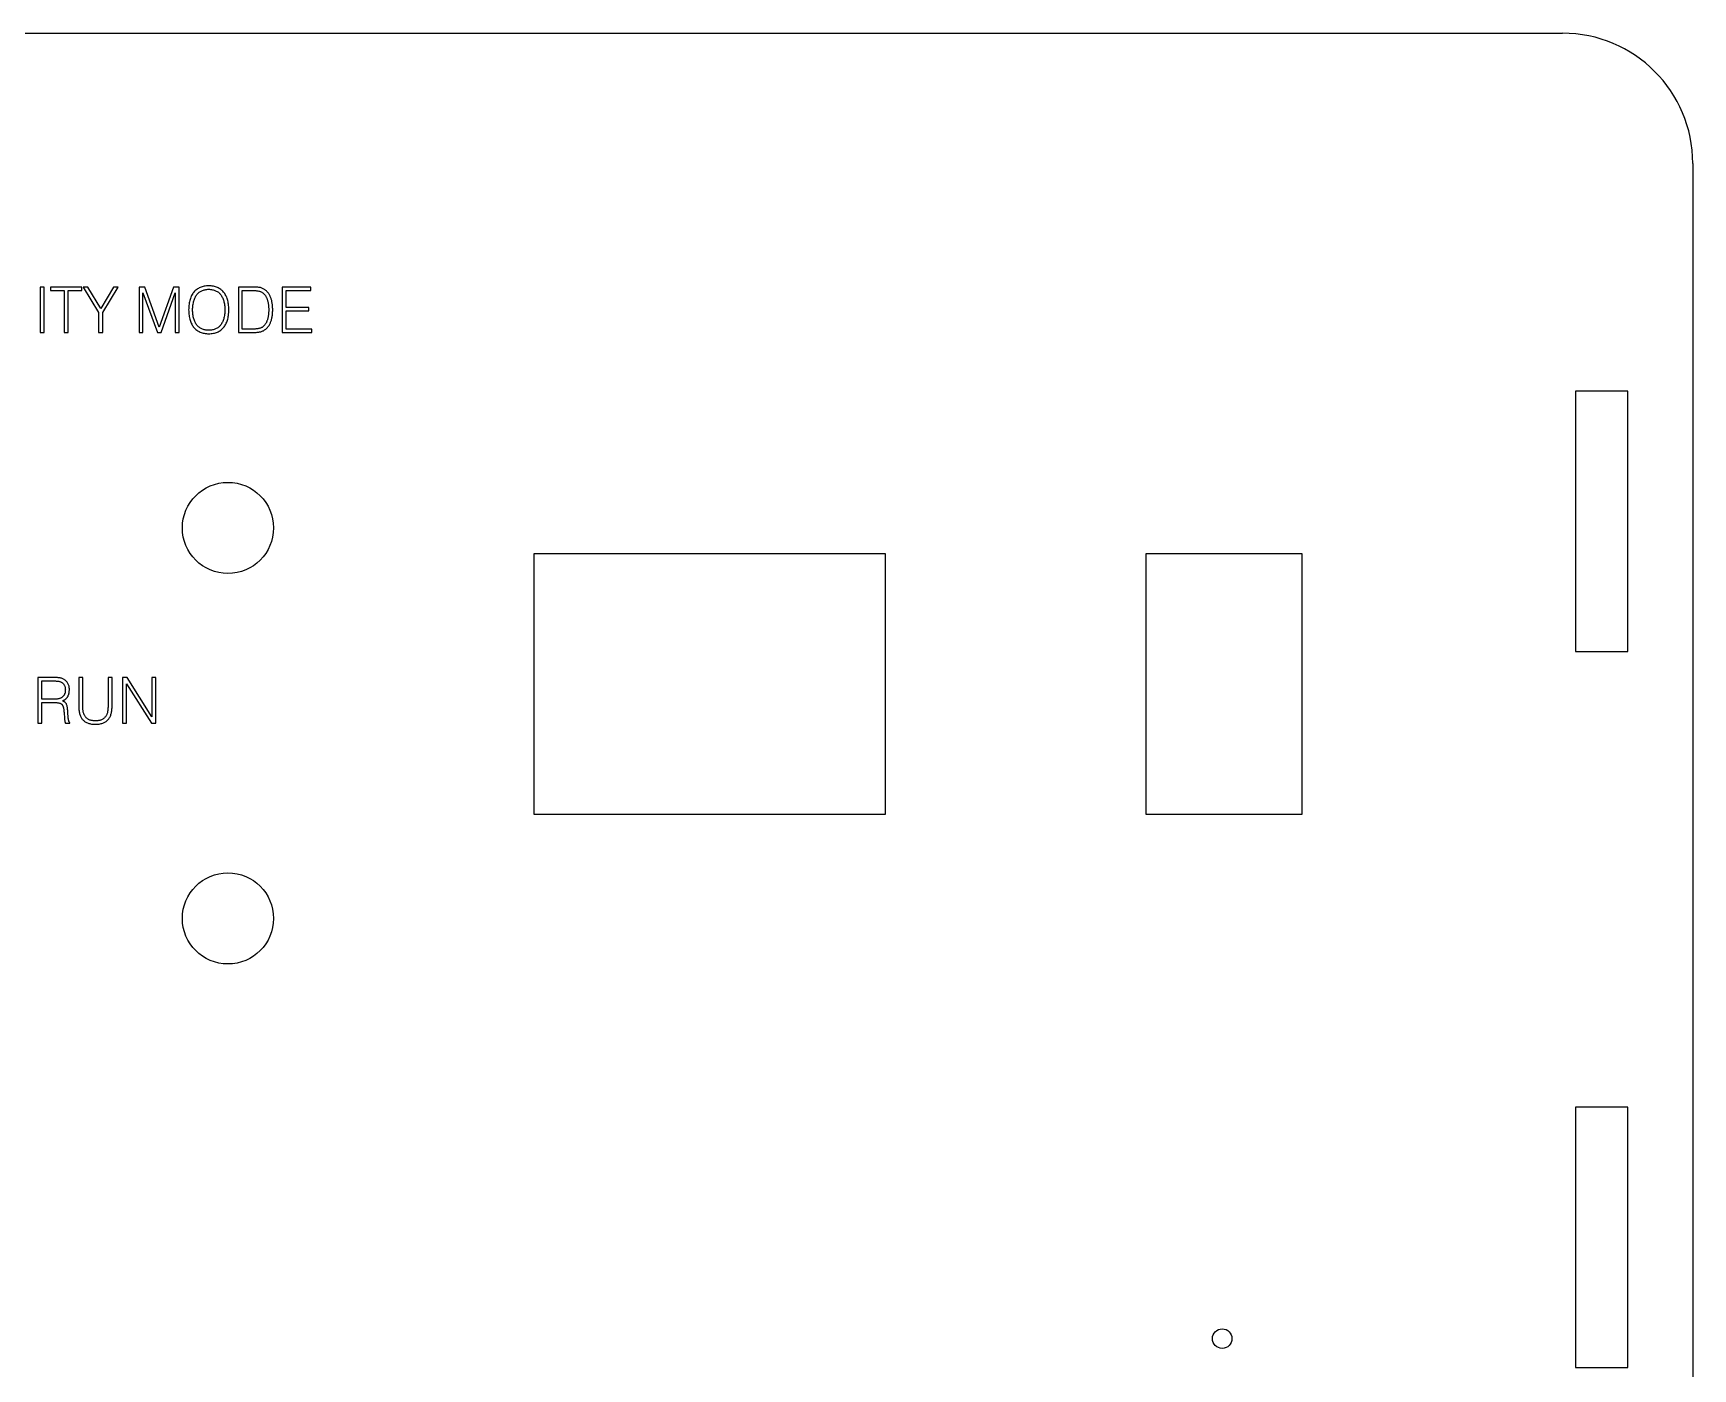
# Model space of a CAD drawing. Header units: millimetres. Extents: x 166 to 666, y 174 to 359.
# Drawn here: x 538.4 to 665.9, y 256.6 to 359.2 of the extents above; entities that cross this region are included whole.
import ezdxf

# ---------------------------------------------------------------- set-up
doc = ezdxf.new("R2010")
doc.units = ezdxf.units.MM

msp = doc.modelspace()

# ---------------------------------------------------------------- linework, layer by layer
at = {"color": 7, "linetype": 'Continuous', "lineweight": 25}
for p, q in [((175.87, 359.18), (655.87, 359.18)), ((665.87, 349.18), (665.87, 184.18)), ((539.26, 339.68), (538.96, 339.68)), ((538.96, 339.68), (538.96, 336.18)), ((539.26, 336.18), (539.26, 339.68)), ((542.15, 339.68), (539.74, 339.68)), ((539.74, 339.68), (539.74, 339.42)), ((539.74, 339.42), (540.8, 339.42)), ((540.8, 339.42), (540.8, 336.18)), ((541.1, 336.18), (541.1, 339.42)), ((541.1, 339.42), (542.15, 339.42)), ((542.15, 339.42), (542.15, 339.68)), ((542.61, 339.68), (542.25, 339.68)), ((542.25, 339.68), (543.44, 337.72)), ((543.6, 338.03), (542.61, 339.68)), ((544.58, 339.68), (543.6, 338.03)), ((543.75, 337.72), (544.94, 339.68)), ((544.94, 339.68), (544.58, 339.68)), ((546.98, 339.68), (546.54, 339.68)), ((546.54, 339.68), (546.54, 336.18)), ((546.84, 336.18), (546.84, 339.25)), ((546.84, 339.25), (547.95, 336.18)), ((548.09, 336.59), (546.98, 339.68)), ((549.19, 339.68), (548.09, 336.59)), ((548.24, 336.18), (549.32, 339.25)), ((549.63, 339.68), (549.19, 339.68)), ((549.32, 339.25), (549.32, 336.18)), ((549.63, 336.18), (549.63, 339.68)), ((554.17, 339.68), (554.17, 336.18)), ((555.19, 339.68), (554.17, 339.68)), ((554.47, 339.42), (555.09, 339.42)), ((554.47, 336.45), (554.47, 339.42)), ((559.74, 339.68), (557.53, 339.68)), ((557.53, 339.68), (557.53, 336.18)), ((557.84, 338.11), (557.84, 339.42)), ((557.84, 339.42), (559.74, 339.42)), ((559.74, 339.42), (559.74, 339.68)), ((559.57, 338.11), (557.84, 338.11)), ((557.84, 336.45), (557.84, 337.85)), ((557.84, 337.85), (559.57, 337.85)), ((559.57, 337.85), (559.57, 338.11)), ((543.44, 337.72), (543.44, 336.18)), ((543.75, 336.18), (543.75, 337.72)), ((538.96, 336.18), (539.26, 336.18)), ((540.8, 336.18), (541.1, 336.18)), ((543.44, 336.18), (543.75, 336.18)), ((546.54, 336.18), (546.84, 336.18)), ((547.95, 336.18), (548.24, 336.18)), ((549.32, 336.18), (549.63, 336.18)), ((554.17, 336.18), (555.09, 336.18)), ((555.13, 336.45), (554.47, 336.45)), ((557.53, 336.18), (559.8, 336.18)), ((559.8, 336.45), (557.84, 336.45)), ((559.8, 336.18), (559.8, 336.45)), ((660.87, 331.68), (656.87, 331.68)), ((656.87, 331.68), (656.87, 311.68)), ((660.87, 311.68), (660.87, 331.68)), ((576.87, 319.18), (576.87, 299.18)), ((603.87, 319.18), (576.87, 319.18)), ((603.87, 299.18), (603.87, 319.18)), ((635.87, 319.18), (623.87, 319.18)), ((623.87, 319.18), (623.87, 299.18)), ((635.87, 299.18), (635.87, 319.18)), ((656.87, 311.68), (660.87, 311.68)), ((539.9, 309.68), (538.78, 309.68)), ((538.78, 309.68), (538.78, 306.18)), ((539.08, 309.42), (539.97, 309.42)), ((539.08, 308.02), (539.08, 309.42)), ((542.22, 309.68), (541.92, 309.68)), ((541.92, 309.68), (541.92, 307.44)), ((542.22, 307.47), (542.22, 309.68)), ((544.47, 309.68), (544.16, 309.68)), ((544.16, 309.68), (544.16, 307.47)), ((544.47, 307.44), (544.47, 309.68)), ((545.62, 309.68), (545.28, 309.68)), ((545.28, 309.68), (545.28, 306.18)), ((545.59, 306.18), (545.59, 309.2)), ((545.59, 309.2), (547.49, 306.18)), ((547.53, 306.67), (545.62, 309.68)), ((547.83, 309.68), (547.53, 309.68)), ((547.53, 309.68), (547.53, 306.67)), ((547.83, 306.18), (547.83, 309.68)), ((539.99, 308.02), (539.08, 308.02)), ((539.08, 306.18), (539.08, 307.76)), ((539.08, 307.76), (540.08, 307.76)), ((538.78, 306.18), (539.08, 306.18)), ((540.78, 307.01), (540.81, 306.55)), ((540.89, 306.18), (541.22, 306.18)), ((541.11, 306.55), (541.07, 307.08)), ((541.22, 306.18), (541.22, 306.23)), ((545.28, 306.18), (545.59, 306.18)), ((547.49, 306.18), (547.83, 306.18)), ((576.87, 299.18), (603.87, 299.18)), ((623.87, 299.18), (635.87, 299.18)), ((660.87, 276.68), (656.87, 276.68)), ((656.87, 276.68), (656.87, 256.68)), ((660.87, 256.68), (660.87, 276.68)), ((656.87, 256.68), (660.87, 256.68))]:
    msp.add_line(p, q, dxfattribs=at)
for centre, radius in [((553.37, 321.18), 3.5), ((553.37, 291.18), 3.5), ((629.73, 258.9), 0.75)]:
    msp.add_circle(centre, radius, dxfattribs=at)
msp.add_arc((655.87, 349.18), 10, 0, 90, dxfattribs=at)
for points, knots in [([(551.89, 339.77), (551.83, 339.77), (551.72, 339.77), (551.54, 339.74), (551.38, 339.7), (551.23, 339.65), (551.1, 339.58), (550.97, 339.5), (550.86, 339.41), (550.75, 339.3), (550.66, 339.18), (550.58, 339.04), (550.51, 338.89), (550.46, 338.73), (550.41, 338.55), (550.38, 338.36), (550.36, 338.15), (550.36, 338.01), (550.35, 337.93)], [0, 0, 0, 0, 0.0672966, 0.1307492, 0.1908735, 0.2486749, 0.3045112, 0.358923, 0.4130418, 0.4676675, 0.5234248, 0.5812176, 0.641359, 0.7050175, 0.7721953, 0.8435039, 0.919348, 1, 1, 1, 1]), ([(550.66, 337.93), (550.66, 338), (550.66, 338.12), (550.68, 338.29), (550.71, 338.46), (550.75, 338.61), (550.79, 338.75), (550.84, 338.88), (550.91, 339), (550.98, 339.1), (551.06, 339.2), (551.15, 339.28), (551.26, 339.35), (551.37, 339.4), (551.48, 339.45), (551.61, 339.48), (551.75, 339.5), (551.84, 339.51), (551.89, 339.51)], [0, 0, 0, 0, 0.083062, 0.161193, 0.234594, 0.303311, 0.368424, 0.429897, 0.48851, 0.544594, 0.599208, 0.652511, 0.706186, 0.76061, 0.816563, 0.874386, 0.935473, 1, 1, 1, 1]), ([(553.44, 337.93), (553.44, 338.01), (553.43, 338.15), (553.41, 338.35), (553.38, 338.55), (553.33, 338.73), (553.28, 338.89), (553.21, 339.04), (553.13, 339.18), (553.04, 339.3), (552.94, 339.41), (552.82, 339.5), (552.69, 339.58), (552.56, 339.65), (552.41, 339.7), (552.25, 339.74), (552.07, 339.77), (551.96, 339.77), (551.89, 339.77)], [0, 0, 0, 0, 0.080596, 0.156376, 0.227668, 0.295039, 0.358484, 0.418915, 0.476659, 0.532317, 0.587083, 0.641156, 0.695739, 0.751528, 0.809038, 0.869361, 0.93276, 1, 1, 1, 1]), ([(551.89, 339.51), (551.94, 339.51), (552.04, 339.5), (552.18, 339.48), (552.3, 339.45), (552.42, 339.4), (552.53, 339.35), (552.64, 339.28), (552.73, 339.2), (552.81, 339.11), (552.88, 339), (552.95, 338.88), (553, 338.75), (553.05, 338.61), (553.08, 338.46), (553.11, 338.3), (553.13, 338.12), (553.13, 338), (553.14, 337.93)], [0, 0, 0, 0, 0.06462, 0.125475, 0.18372, 0.239502, 0.293894, 0.347406, 0.40101, 0.455458, 0.511547, 0.569982, 0.631387, 0.696595, 0.765475, 0.839007, 0.916868, 1, 1, 1, 1]), ([(555.09, 339.42), (555.14, 339.42), (555.24, 339.42), (555.37, 339.41), (555.5, 339.41), (555.58, 339.4), (555.62, 339.4)], [0, 0, 0, 0, 0.272537, 0.530632, 0.773021, 1, 1, 1, 1]), ([(555.74, 339.66), (555.7, 339.66), (555.61, 339.67), (555.48, 339.68), (555.34, 339.68), (555.24, 339.68), (555.19, 339.68)], [0, 0, 0, 0, 0.230187, 0.47386, 0.73003, 1, 1, 1, 1]), ([(555.62, 339.4), (555.66, 339.39), (555.73, 339.38), (555.83, 339.35), (555.93, 339.31), (555.98, 339.28), (556.01, 339.26)], [0, 0, 0, 0, 0.2652876, 0.518274, 0.7612203, 1, 1, 1, 1]), ([(556.18, 339.5), (556.14, 339.52), (556.08, 339.56), (555.97, 339.6), (555.86, 339.64), (555.78, 339.65), (555.74, 339.66)], [0, 0, 0, 0, 0.248665, 0.496032, 0.745292, 1, 1, 1, 1]), ([(556.01, 339.26), (556.03, 339.25), (556.07, 339.22), (556.13, 339.17), (556.18, 339.11), (556.23, 339.05), (556.27, 338.99), (556.31, 338.91), (556.35, 338.84), (556.38, 338.76), (556.41, 338.67), (556.43, 338.58), (556.45, 338.49), (556.47, 338.38), (556.48, 338.28), (556.49, 338.17), (556.5, 338.05), (556.5, 337.97), (556.5, 337.93)], [0, 0, 0, 0, 0.0503509, 0.1008994, 0.1520669, 0.2042424, 0.2577001, 0.3124782, 0.3690942, 0.4280385, 0.4892891, 0.5534844, 0.6202274, 0.6897022, 0.7621296, 0.8380903, 0.9171812, 1, 1, 1, 1]), ([(556.81, 337.94), (556.81, 337.99), (556.8, 338.08), (556.8, 338.21), (556.78, 338.34), (556.76, 338.46), (556.74, 338.58), (556.72, 338.69), (556.68, 338.8), (556.65, 338.9), (556.6, 338.99), (556.56, 339.08), (556.51, 339.17), (556.45, 339.24), (556.39, 339.32), (556.32, 339.38), (556.25, 339.44), (556.2, 339.48), (556.18, 339.5)], [0, 0, 0, 0, 0.079914, 0.156743, 0.230563, 0.301589, 0.369851, 0.435574, 0.49856, 0.559784, 0.61893, 0.676032, 0.732077, 0.786681, 0.840241, 0.893894, 0.946843, 1, 1, 1, 1]), ([(550.35, 337.93), (550.36, 337.86), (550.36, 337.72), (550.38, 337.51), (550.41, 337.32), (550.46, 337.14), (550.52, 336.98), (550.58, 336.83), (550.66, 336.69), (550.75, 336.57), (550.86, 336.46), (550.97, 336.37), (551.1, 336.29), (551.23, 336.22), (551.38, 336.17), (551.54, 336.13), (551.72, 336.1), (551.83, 336.1), (551.89, 336.09)], [0, 0, 0, 0, 0.080408, 0.156264, 0.227584, 0.294773, 0.358198, 0.418584, 0.476164, 0.53193, 0.586565, 0.640857, 0.695278, 0.751123, 0.809019, 0.869214, 0.932677, 1, 1, 1, 1]), ([(551.89, 336.36), (551.84, 336.36), (551.75, 336.36), (551.61, 336.39), (551.48, 336.42), (551.37, 336.46), (551.26, 336.52), (551.15, 336.59), (551.06, 336.67), (550.98, 336.76), (550.91, 336.87), (550.84, 336.98), (550.79, 337.11), (550.74, 337.25), (550.71, 337.41), (550.68, 337.57), (550.66, 337.75), (550.66, 337.87), (550.66, 337.93)], [0, 0, 0, 0, 0.064425, 0.125386, 0.183134, 0.239015, 0.293226, 0.346832, 0.400066, 0.454609, 0.51062, 0.569157, 0.630835, 0.695864, 0.765094, 0.838399, 0.916737, 1, 1, 1, 1]), ([(551.89, 336.09), (551.96, 336.1), (552.07, 336.1), (552.25, 336.13), (552.41, 336.17), (552.56, 336.22), (552.69, 336.28), (552.82, 336.37), (552.93, 336.46), (553.04, 336.57), (553.13, 336.69), (553.21, 336.83), (553.28, 336.98), (553.33, 337.14), (553.38, 337.32), (553.41, 337.51), (553.43, 337.72), (553.44, 337.86), (553.44, 337.93)], [0, 0, 0, 0, 0.067292, 0.130725, 0.191142, 0.248769, 0.304476, 0.359227, 0.41333, 0.467939, 0.523833, 0.581608, 0.641838, 0.705561, 0.772718, 0.843796, 0.919617, 1, 1, 1, 1]), ([(553.14, 337.93), (553.13, 337.87), (553.13, 337.75), (553.11, 337.57), (553.08, 337.41), (553.05, 337.25), (553, 337.11), (552.95, 336.98), (552.88, 336.87), (552.81, 336.76), (552.73, 336.67), (552.64, 336.59), (552.53, 336.52), (552.42, 336.46), (552.3, 336.42), (552.18, 336.39), (552.04, 336.36), (551.94, 336.36), (551.89, 336.36)], [0, 0, 0, 0, 0.083126, 0.161289, 0.234511, 0.303686, 0.368596, 0.429997, 0.488428, 0.544513, 0.598957, 0.65276, 0.706095, 0.760623, 0.816293, 0.874534, 0.935384, 1, 1, 1, 1]), ([(556.5, 337.93), (556.5, 337.89), (556.5, 337.81), (556.49, 337.69), (556.48, 337.57), (556.47, 337.46), (556.45, 337.36), (556.43, 337.26), (556.4, 337.17), (556.37, 337.08), (556.34, 337), (556.3, 336.92), (556.26, 336.85), (556.21, 336.79), (556.16, 336.73), (556.11, 336.67), (556.05, 336.62), (556.01, 336.6), (555.99, 336.58)], [0, 0, 0, 0, 0.083287, 0.163392, 0.239544, 0.312713, 0.382621, 0.44933, 0.513234, 0.574292, 0.632875, 0.689466, 0.74372, 0.796774, 0.848599, 0.899589, 0.949803, 1, 1, 1, 1]), ([(556.1, 336.33), (556.13, 336.35), (556.19, 336.38), (556.27, 336.44), (556.34, 336.51), (556.41, 336.58), (556.47, 336.66), (556.53, 336.74), (556.58, 336.83), (556.63, 336.93), (556.67, 337.03), (556.71, 337.15), (556.74, 337.26), (556.76, 337.39), (556.78, 337.51), (556.8, 337.65), (556.8, 337.79), (556.81, 337.89), (556.81, 337.94)], [0, 0, 0, 0, 0.053939, 0.10726, 0.160887, 0.21468, 0.269026, 0.324299, 0.381046, 0.439728, 0.500319, 0.563098, 0.628407, 0.69665, 0.767431, 0.841639, 0.919354, 1, 1, 1, 1]), ([(555.99, 336.58), (555.96, 336.57), (555.91, 336.54), (555.82, 336.51), (555.72, 336.48), (555.66, 336.48), (555.62, 336.47)], [0, 0, 0, 0, 0.2331298, 0.4743848, 0.7303788, 1, 1, 1, 1]), ([(555.09, 336.18), (555.15, 336.18), (555.25, 336.19), (555.4, 336.19), (555.54, 336.2), (555.63, 336.21), (555.67, 336.21)], [0, 0, 0, 0, 0.274913, 0.531857, 0.7747, 1, 1, 1, 1]), ([(555.62, 336.47), (555.59, 336.47), (555.51, 336.46), (555.39, 336.45), (555.26, 336.45), (555.17, 336.45), (555.13, 336.45)], [0, 0, 0, 0, 0.22302, 0.465326, 0.722827, 1, 1, 1, 1]), ([(555.67, 336.21), (555.71, 336.22), (555.79, 336.23), (555.9, 336.25), (556, 336.29), (556.07, 336.32), (556.1, 336.33)], [0, 0, 0, 0, 0.26838, 0.521776, 0.765197, 1, 1, 1, 1]), ([(540.39, 309.67), (540.35, 309.67), (540.27, 309.68), (540.16, 309.68), (540.03, 309.68), (539.95, 309.68), (539.9, 309.68)], [0, 0, 0, 0, 0.230333, 0.47347, 0.729534, 1, 1, 1, 1]), ([(539.97, 309.42), (540, 309.42), (540.07, 309.42), (540.17, 309.42), (540.26, 309.41), (540.32, 309.4), (540.35, 309.4)], [0, 0, 0, 0, 0.273905, 0.532987, 0.773793, 1, 1, 1, 1]), ([(540.89, 308.75), (540.88, 308.72), (540.88, 308.66), (540.87, 308.57), (540.86, 308.5), (540.83, 308.42), (540.8, 308.36), (540.76, 308.3), (540.72, 308.24), (540.66, 308.19), (540.6, 308.15), (540.54, 308.11), (540.46, 308.08), (540.38, 308.06), (540.29, 308.04), (540.2, 308.03), (540.1, 308.02), (540.02, 308.02), (539.99, 308.02)], [0, 0, 0, 0, 0.0676511, 0.1309483, 0.1910547, 0.248354, 0.3034078, 0.357335, 0.410635, 0.4644715, 0.519434, 0.5766455, 0.6372743, 0.7007762, 0.7683324, 0.8408031, 0.9175837, 1, 1, 1, 1]), ([(540.35, 309.4), (540.37, 309.4), (540.42, 309.39), (540.5, 309.37), (540.57, 309.33), (540.61, 309.31), (540.63, 309.29)], [0, 0, 0, 0, 0.260721, 0.510781, 0.756741, 1, 1, 1, 1]), ([(540.78, 309.54), (540.75, 309.56), (540.69, 309.59), (540.59, 309.63), (540.49, 309.66), (540.42, 309.66), (540.39, 309.67)], [0, 0, 0, 0, 0.2443038, 0.4913021, 0.7423049, 1, 1, 1, 1]), ([(540.63, 309.29), (540.65, 309.28), (540.69, 309.25), (540.74, 309.19), (540.79, 309.13), (540.82, 309.07), (540.85, 308.99), (540.87, 308.92), (540.88, 308.83), (540.88, 308.78), (540.89, 308.75)], [0, 0, 0, 0, 0.120821, 0.23863, 0.356248, 0.47429, 0.597187, 0.724363, 0.857806, 1, 1, 1, 1]), ([(540.66, 307.89), (540.68, 307.9), (540.72, 307.92), (540.78, 307.95), (540.84, 307.98), (540.89, 308.02), (540.94, 308.06), (540.98, 308.11), (541.02, 308.16), (541.06, 308.21), (541.09, 308.26), (541.11, 308.32), (541.14, 308.39), (541.16, 308.45), (541.17, 308.52), (541.18, 308.6), (541.19, 308.67), (541.19, 308.73), (541.19, 308.75)], [0, 0, 0, 0, 0.063664, 0.126029, 0.185706, 0.244847, 0.302546, 0.360072, 0.41785, 0.475506, 0.534763, 0.594283, 0.656168, 0.719927, 0.785893, 0.854462, 0.925713, 1, 1, 1, 1]), ([(541.19, 308.75), (541.19, 308.8), (541.19, 308.88), (541.17, 309.01), (541.13, 309.12), (541.09, 309.22), (541.03, 309.32), (540.96, 309.4), (540.87, 309.48), (540.81, 309.52), (540.78, 309.54)], [0, 0, 0, 0, 0.140589, 0.272118, 0.397995, 0.518626, 0.636531, 0.754823, 0.874877, 1, 1, 1, 1]), ([(540.08, 307.76), (540.11, 307.76), (540.18, 307.76), (540.27, 307.75), (540.35, 307.74), (540.42, 307.73), (540.49, 307.71), (540.54, 307.68), (540.59, 307.65), (540.62, 307.62), (540.63, 307.61)], [0, 0, 0, 0, 0.168858, 0.323626, 0.463846, 0.592559, 0.708068, 0.813117, 0.910103, 1, 1, 1, 1]), ([(540.63, 307.61), (540.64, 307.6), (540.66, 307.57), (540.69, 307.51), (540.71, 307.45), (540.73, 307.38), (540.75, 307.3), (540.76, 307.21), (540.77, 307.11), (540.77, 307.05), (540.78, 307.01)], [0, 0, 0, 0, 0.08565, 0.179872, 0.285023, 0.402147, 0.531771, 0.67474, 0.830346, 1, 1, 1, 1]), ([(540.98, 307.61), (540.98, 307.63), (540.96, 307.66), (540.94, 307.7), (540.9, 307.74), (540.87, 307.78), (540.82, 307.81), (540.77, 307.84), (540.72, 307.87), (540.68, 307.89), (540.66, 307.89)], [0, 0, 0, 0, 0.115423, 0.228946, 0.34534, 0.464308, 0.587592, 0.716761, 0.854597, 1, 1, 1, 1]), ([(541.07, 307.08), (541.07, 307.13), (541.06, 307.23), (541.04, 307.38), (541.02, 307.5), (541, 307.58), (540.98, 307.61)], [0, 0, 0, 0, 0.294456, 0.55923, 0.792775, 1, 1, 1, 1]), ([(541.92, 307.44), (541.92, 307.39), (541.92, 307.28), (541.93, 307.13), (541.96, 306.99), (541.99, 306.85), (542.04, 306.73), (542.09, 306.62), (542.16, 306.52), (542.23, 306.43), (542.32, 306.35), (542.41, 306.28), (542.52, 306.22), (542.63, 306.18), (542.76, 306.14), (542.89, 306.11), (543.04, 306.1), (543.14, 306.09), (543.19, 306.09)], [0, 0, 0, 0, 0.076672, 0.148359, 0.216137, 0.279995, 0.340617, 0.398527, 0.454418, 0.509528, 0.563751, 0.618856, 0.675197, 0.733412, 0.794445, 0.859099, 0.927279, 1, 1, 1, 1]), ([(543.19, 306.36), (543.15, 306.36), (543.07, 306.36), (542.96, 306.37), (542.86, 306.39), (542.76, 306.42), (542.67, 306.46), (542.59, 306.51), (542.52, 306.57), (542.45, 306.63), (542.4, 306.71), (542.35, 306.79), (542.31, 306.88), (542.27, 306.98), (542.25, 307.09), (542.23, 307.21), (542.22, 307.34), (542.22, 307.42), (542.22, 307.47)], [0, 0, 0, 0, 0.07024, 0.136281, 0.198649, 0.257434, 0.314213, 0.369035, 0.422898, 0.476632, 0.531479, 0.588143, 0.646934, 0.709101, 0.775222, 0.845311, 0.920287, 1, 1, 1, 1]), ([(544.16, 307.47), (544.16, 307.42), (544.16, 307.34), (544.15, 307.21), (544.13, 307.09), (544.11, 306.98), (544.08, 306.88), (544.04, 306.79), (543.99, 306.71), (543.93, 306.63), (543.86, 306.57), (543.79, 306.51), (543.71, 306.46), (543.62, 306.42), (543.52, 306.39), (543.42, 306.37), (543.31, 306.36), (543.23, 306.36), (543.19, 306.36)], [0, 0, 0, 0, 0.079558, 0.154388, 0.22434, 0.290332, 0.352508, 0.411184, 0.467738, 0.522727, 0.576356, 0.630114, 0.685183, 0.741852, 0.800917, 0.863162, 0.929485, 1, 1, 1, 1]), ([(543.19, 306.09), (543.24, 306.09), (543.34, 306.1), (543.49, 306.11), (543.62, 306.14), (543.75, 306.18), (543.86, 306.22), (543.97, 306.28), (544.06, 306.35), (544.15, 306.43), (544.22, 306.52), (544.29, 306.62), (544.34, 306.73), (544.39, 306.85), (544.42, 306.99), (544.45, 307.13), (544.46, 307.28), (544.47, 307.39), (544.47, 307.44)], [0, 0, 0, 0, 0.072663, 0.140789, 0.205392, 0.266377, 0.324851, 0.381147, 0.436209, 0.490631, 0.545486, 0.601513, 0.659524, 0.720099, 0.78399, 0.851715, 0.923378, 1, 1, 1, 1]), ([(540.81, 306.55), (540.82, 306.51), (540.82, 306.43), (540.84, 306.33), (540.86, 306.25), (540.88, 306.2), (540.89, 306.18)], [0, 0, 0, 0, 0.31949, 0.592067, 0.817781, 1, 1, 1, 1]), ([(541.22, 306.23), (541.21, 306.24), (541.2, 306.25), (541.18, 306.28), (541.16, 306.31), (541.15, 306.35), (541.14, 306.39), (541.13, 306.44), (541.12, 306.5), (541.12, 306.53), (541.11, 306.55)], [0, 0, 0, 0, 0.0814549, 0.1728319, 0.2740459, 0.3892405, 0.5191446, 0.6638009, 0.8232656, 1, 1, 1, 1])]:
    msp.add_open_spline(points, degree=3, knots=knots, dxfattribs=at)

doc.saveas('drawing.dxf')
